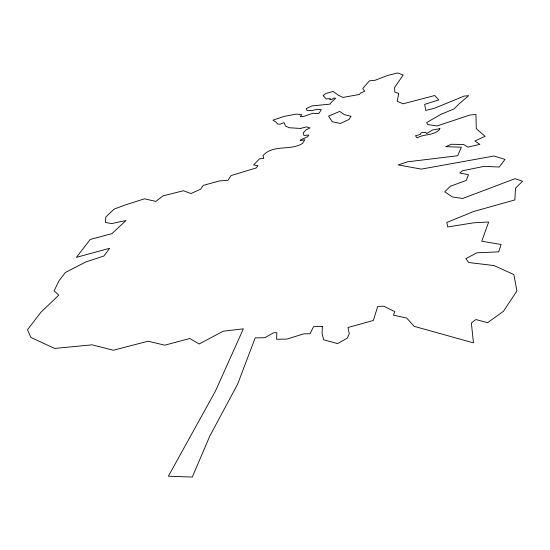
<?xml version="1.0" encoding="UTF-8"?>
<svg xmlns="http://www.w3.org/2000/svg" width="550" height="550" viewBox="0 0 550 550"><rect width="100%" height="100%" fill="white"/><g stroke="black" fill="none" stroke-linecap="round" stroke-linejoin="round"><path stroke-width="0.82" d="M322.3 326.501L322.101 333.939L323.73 339.838L337.576 343.599L347.318 338.085L349.25 333.836L348.006 327.504L373.381 320.444L377.706 306.398L383.817 306.233L394.763 311.685L393.442 315.157L406.732 318.065L414.226 326.356L473.44 342.856L471.377 323.022L475.839 319.543L487.644 322.657L503.442 311.314L516.911 290.936L513.844 274.539L493.982 265.547L468.717 262.529L465.836 258.692L476.774 252.814L498.616 251.859L501.112 244.489L481.745 241.216L488.661 222.001L473.681 222.812L447.769 226.944L446.799 222.468L473.653 211.496L514.848 199.939L515.549 188.176L522.5 181.218L514.958 178.695L462.667 198.481L452.361 196.934L444.737 191.812L450.292 186.244L466.187 180.482L468.524 174.68L459.841 173.044L462.413 170.789L484.241 166.347L499.256 167.035L504.989 159.369L494.017 156.021L421.307 169.111L398.207 164.904L407.488 161.831L457.696 155.753L461.326 147.194L445.734 146.685L451.309 144.258L463.657 144.512L467.913 147.111L479.868 144.368L474.911 140.993L485.093 136.283L476.279 128.679L475.942 114.496L469.817 115.053L437.037 125.95L427.543 124.486L426.69 122.547L440.914 114.345L454.059 108.914L458.652 104.28L468.662 95.666L464.014 96.119L434.582 108.233L425.796 110.44L424.648 104.356L438.769 99.942L434.775 95.514L403.061 103.799L397.21 101.296L398.757 93.369L394.845 92.166L394.543 87.608L403.15 75.02L397.602 72.93L387.585 75.481L375.155 80.238L369.387 80.857L362.718 88.536L364.671 91.197L360.236 93.294L359.569 94.442L342.946 97.398L338.36 95.212L333.218 91.465L326.095 93.369L323.097 95.569L326.322 98.979L330.357 98.567L329.691 99.653L331.98 99.419L333.719 98.037L335.596 98.271L331.251 102.382L330.213 104.088L312.063 105.902L306.281 108.556L306.928 110.433L311.369 110.646L317.336 109.326L321.282 109.629L319.034 113.3L315.879 113.603L312.936 113.218L303.82 116.401L300.334 116.738L301.661 114.647L296.182 114.091L284.192 116.401L272.958 120.168L276.121 122.183L277.489 123.97L279.978 124.245L284.054 122.609L285.519 126.074L289.355 127.758L300.554 128.446L306.481 126.899L310.007 127.937L305.924 129.931L303.167 133.031L303.957 135.458L308.736 135.032L307.704 136.723L300.657 139.886L300.163 140.676L304.817 139.748L302.603 143.371C290.386 151.14 273.164 144.038 262.996 155.609L263.773 158.469L259.483 158.819L253.598 164.959L257.833 165.598L256.355 167.887L231.069 175.581L227.899 180.311L219.23 180.964L203.294 185.377L200.606 189.255L190.912 193.545L183.418 190.733L163.047 195.883L155.856 201.396L144.485 198.811L125.235 204.978L114.091 209.124L105.799 217.016L105.449 222.482L111.643 223.561L126.012 220.522L111.891 233.654L90.234 239.463L76.388 257.366L109.649 248.284L103.881 256.025L85.752 261.986L65.416 272.477L59.097 280.651L54.106 290.826L58.809 295.171L40.961 312.194L27.5 329.752L30.889 337.432L54.643 348.446L92.07 344.836L113.314 350.24L148.129 341.206L164.759 345.187L189.805 338.498L199.176 343.998L223.197 331.196L243.368 328.824L215.414 391.139L168.382 476.19L192.266 477.07L209.88 435.909L237.621 384.175L255.2 337.886L264.791 337.734L273.653 332.757L276.843 332.702L276.623 339.274L286.694 339.123L303.827 333.843L310.056 333.74L313.541 326.673L322.3 326.501M439.869 128.618L439.306 129.841C433.056 135.912 423.961 133.774 417.024 137.912L415.498 135.74L420.344 134.434L421.176 132.694L425.762 132.296L426.676 133.588L432.328 130.075L439.869 128.618M350.914 116.297L349.133 119.405L340.319 123.482L332.241 121.722L328.549 116.091L339.714 111.416L344.307 114.627L350.914 116.297"/></g></svg>
